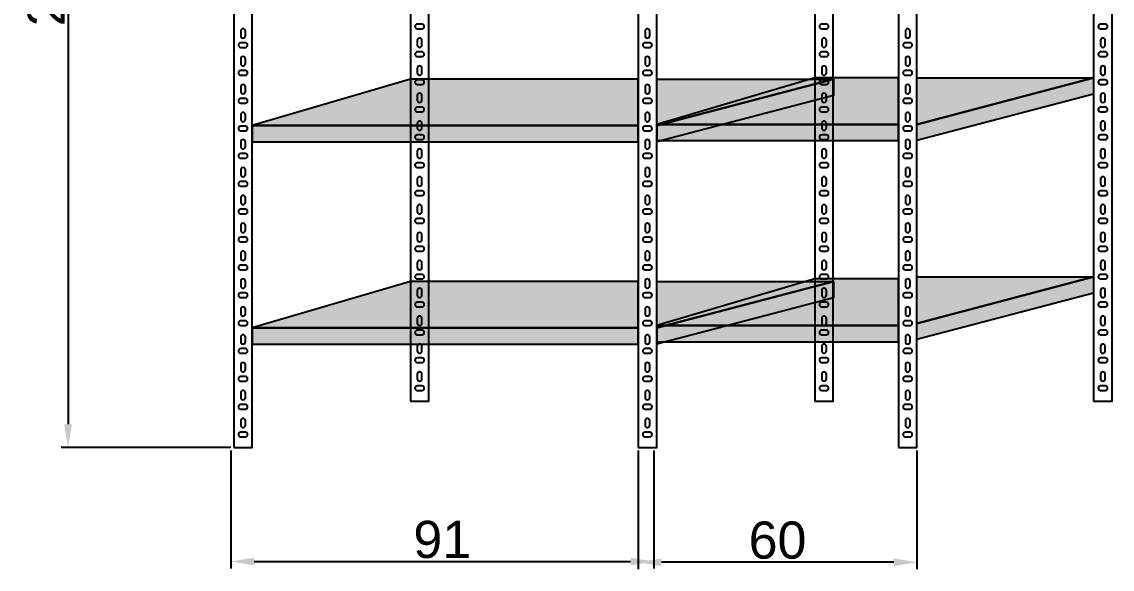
# Model space of a CAD drawing. Header units: millimetres. Extents: x 6614975 to 6624097, y 8742145 to 8746891.
# Drawn here: x 6615867.6 to 6616102.2, y 8745900.6 to 8746018.4 of the extents above; entities that cross this region are included whole.
import ezdxf

# ---------------------------------------------------------------- set-up
doc = ezdxf.new("R2010")
doc.units = ezdxf.units.MM
doc.styles.get("Standard").update_dxf_attribs({"font": 'arial.ttf'})
doc.dimstyles.new('ISO-25', dxfattribs={"dimtxt": 8, "dimasz": 5, "dimexe": 1.5, "dimexo": 0.625, "dimtad": 1, "dimtxsty": 'Standard', "dimcen": 2.5, "dimclrd": 1, "dimclre": 1, "dimclrt": 143, "dimadec": 0, "dimazin": 0, "dimtfac": 1, "dimtmove": 0, "dimatfit": 3, "dimfxl": 1, "dimarcsym": 0})

# ---------------------------------------------------------------- blocks, each defined once
blk = doc.blocks.new('*D11')
at = {"color": 1, "lineweight": -2, "transparency": 16777216}
for p, q in [((6615912.53, 8746126.8), (6615876.03, 8746126.8)), ((6615912.53, 8745926.8), (6615876.03, 8745926.8))]:
    blk.add_line(p, q, dxfattribs=at)
at = {"color": 1, "linetype": 'Continuous', "lineweight": -2, "transparency": 16777216}
blk.add_line((6615877.53, 8746121.8), (6615877.53, 8745931.8), dxfattribs=at)
at = {"color": 1, "transparency": 16777216}
for points in [[(6615876.69, 8746121.8), (6615878.36, 8746121.8), (6615877.53, 8746126.8)], [(6615876.69, 8745931.8), (6615878.36, 8745931.8), (6615877.53, 8745926.8)]]:
    blk.add_solid(points, dxfattribs=at)
at = {"layer": 'Defpoints', "color": 0, "transparency": 16777216}
for p in [(6615913.16, 8746126.8), (6615877.53, 8745926.8), (6615913.16, 8745926.8)]:
    blk.add_point(p, dxfattribs=at)
at = {"color": 143, "transparency": 16777216, "insert": (6615872.82, 8746026.8), "char_height": 8, "attachment_point": 5, "rotation": 90}
blk.add_mtext('200', dxfattribs=at)
blk = doc.blocks.new('*D12')
at = {"color": 1, "lineweight": -2, "transparency": 16777216}
for p, q in [((6615912.53, 8745926.18), (6615912.53, 8745900.75)), ((6616003.53, 8745926.18), (6616003.53, 8745900.75))]:
    blk.add_line(p, q, dxfattribs=at)
at = {"color": 1, "linetype": 'Continuous', "lineweight": -2, "transparency": 16777216}
blk.add_line((6615917.53, 8745902.25), (6615998.53, 8745902.25), dxfattribs=at)
at = {"color": 1, "transparency": 16777216}
for points in [[(6615917.53, 8745903.08), (6615917.53, 8745901.42), (6615912.53, 8745902.25)], [(6615998.53, 8745903.08), (6615998.53, 8745901.42), (6616003.53, 8745902.25)]]:
    blk.add_solid(points, dxfattribs=at)
at = {"layer": 'Defpoints', "color": 0, "transparency": 16777216}
for p in [(6615912.53, 8745926.8), (6616003.53, 8745926.8), (6616003.53, 8745902.25)]:
    blk.add_point(p, dxfattribs=at)
at = {"color": 143, "transparency": 16777216, "insert": (6615958.03, 8745906.96), "char_height": 8, "attachment_point": 5}
blk.add_mtext('91', dxfattribs=at)
blk = doc.blocks.new('*D13')
at = {"color": 1, "lineweight": -2, "transparency": 16777216}
for p, q in [((6616000.16, 8745926.18), (6616000.16, 8745900.6)), ((6616060.16, 8745926.18), (6616060.16, 8745900.6))]:
    blk.add_line(p, q, dxfattribs=at)
at = {"color": 1, "linetype": 'Continuous', "lineweight": -2, "transparency": 16777216}
blk.add_line((6616055.16, 8745902.1), (6616005.16, 8745902.1), dxfattribs=at)
at = {"color": 1, "transparency": 16777216}
for points in [[(6616005.16, 8745902.93), (6616005.16, 8745901.26), (6616000.16, 8745902.1)], [(6616055.16, 8745902.93), (6616055.16, 8745901.26), (6616060.16, 8745902.1)]]:
    blk.add_solid(points, dxfattribs=at)
at = {"layer": 'Defpoints', "color": 0, "transparency": 16777216}
for p in [(6616000.16, 8745926.8), (6616060.16, 8745926.8), (6616000.16, 8745902.1)]:
    blk.add_point(p, dxfattribs=at)
at = {"color": 143, "transparency": 16777216, "insert": (6616030.16, 8745906.81), "char_height": 8, "attachment_point": 5}
blk.add_mtext('60', dxfattribs=at)

msp = doc.modelspace()

# ---------------------------------------------------------------- hatches: boundary and pattern name
h = msp.add_hatch(color=8)
h.dxf.hatch_style = 1
h.paths.add_polyline_path([(6616056.159, 8746006.35), (6616038.159, 8746006.35), (6616004.159, 8745996.35), (6616056.159, 8745996.35)])
h = msp.add_hatch(color=8)
h.dxf.hatch_style = 1
h.paths.add_polyline_path([(6616098.159, 8746002.85), (6616098.159, 8746006.35), (6616060.159, 8745996.35), (6616060.159, 8745992.85)])
h = msp.add_hatch(color=8)
h.dxf.hatch_style = 1
h.paths.add_polyline_path([(6616098.159, 8746006.35), (6616060.159, 8746006.35), (6616060.159, 8745996.35)])
h = msp.add_hatch(color=8)
h.dxf.hatch_style = 1
h.paths.add_polyline_path([(6615951.159, 8746006.107), (6615917.159, 8745996.107), (6616000.159, 8745996.107), (6616000.159, 8746006.107)])
h = msp.add_hatch(color=8)
h.dxf.hatch_style = 1
h.paths.add_polyline_path([(6616042.211, 8746002.607), (6616042.211, 8746006.107), (6616004.159, 8745996.107), (6616004.159, 8745992.607)])
h = msp.add_hatch(color=8)
h.dxf.hatch_style = 1
h.paths.add_polyline_path([(6616042.211, 8746006.107), (6616004.159, 8746006.107), (6616004.159, 8745996.107)])
h = msp.add_hatch(color=8)
h.dxf.hatch_style = 1
h.paths.add_polyline_path([(6616000.159, 8745992.607), (6616000.159, 8745996.107), (6615917.159, 8745996.107), (6615917.159, 8745992.607)])
h = msp.add_hatch(color=8)
h.dxf.hatch_style = 1
h.paths.add_polyline_path([(6616004.159, 8745996.35), (6616004.159, 8745992.85), (6616056.159, 8745992.85), (6616056.159, 8745996.35)])
h = msp.add_hatch(color=8)
h.dxf.hatch_style = 1
h.paths.add_polyline_path([(6615951.159, 8745962.545), (6615917.159, 8745952.545), (6616000.159, 8745952.545), (6616000.159, 8745962.545)])
h = msp.add_hatch(color=8)
h.dxf.hatch_style = 1
h.paths.add_polyline_path([(6616056.159, 8745963.074), (6616038.159, 8745963.074), (6616004.159, 8745953.074), (6616056.159, 8745953.074)])
h = msp.add_hatch(color=8)
h.dxf.hatch_style = 1
h.paths.add_polyline_path([(6616042.211, 8745959.045), (6616042.211, 8745962.545), (6616004.159, 8745952.545), (6616004.159, 8745949.045)])
h = msp.add_hatch(color=8)
h.dxf.hatch_style = 1
h.paths.add_polyline_path([(6616042.211, 8745962.545), (6616004.159, 8745962.545), (6616004.159, 8745952.545)])
h = msp.add_hatch(color=8)
h.dxf.hatch_style = 1
h.paths.add_polyline_path([(6616098.159, 8745960.015), (6616098.159, 8745963.515), (6616060.159, 8745953.515), (6616060.159, 8745950.015)])
h = msp.add_hatch(color=8)
h.dxf.hatch_style = 1
h.paths.add_polyline_path([(6616098.159, 8745963.515), (6616060.159, 8745963.515), (6616060.159, 8745953.515)])
h = msp.add_hatch(color=8)
h.dxf.hatch_style = 1
h.paths.add_polyline_path([(6616000.159, 8745949.045), (6616000.159, 8745952.545), (6615917.159, 8745952.545), (6615917.159, 8745949.045)])
h = msp.add_hatch(color=8)
h.dxf.hatch_style = 1
h.paths.add_polyline_path([(6616004.159, 8745953.074), (6616004.159, 8745949.574), (6616056.159, 8745949.574), (6616056.159, 8745953.074)])

# ---------------------------------------------------------------- linework, layer by layer
for p, q in [((6616060.159, 8745996.35), (6616060.159, 8746006.35)), ((6616060.159, 8746006.35), (6616098.159, 8746006.35)), ((6616098.159, 8746006.35), (6616060.159, 8745996.35)), ((6616060.159, 8745953.515), (6616060.159, 8745963.515)), ((6616060.159, 8745963.515), (6616098.159, 8745963.515)), ((6616098.159, 8745963.515), (6616060.159, 8745953.515))]:
    msp.add_line(p, q)
for points in [[(6615951.159, 8745936.805), (6615955.159, 8745936.805), (6615955.159, 8746136.805), (6615951.159, 8746136.805)], [(6616038.159, 8745936.805), (6616042.159, 8745936.805), (6616042.159, 8746136.805), (6616038.159, 8746136.805)], [(6616098.159, 8745936.805), (6616102.159, 8745936.805), (6616102.159, 8746136.805), (6616098.159, 8746136.805)], [(6615913.159, 8745926.805), (6615917.159, 8745926.805), (6615917.159, 8746126.805), (6615913.159, 8746126.805)], [(6616000.159, 8745926.805), (6616004.159, 8745926.805), (6616004.159, 8746126.805), (6616000.159, 8746126.805)], [(6616000.159, 8745926.805), (6616004.159, 8745926.805), (6616004.159, 8746126.805), (6616000.159, 8746126.805)], [(6616056.159, 8745926.805), (6616060.159, 8745926.805), (6616060.159, 8746126.805), (6616056.159, 8746126.805)], [(6616056.159, 8745996.35), (6616056.159, 8746006.35), (6616038.159, 8746006.35), (6616004.159, 8745996.35)], [(6616060.159, 8745996.35), (6616098.159, 8746006.35), (6616098.159, 8746002.85), (6616060.159, 8745992.85)], [(6616004.159, 8745996.107), (6616042.211, 8746006.107), (6616042.211, 8746002.607), (6616004.159, 8745992.607)], [(6616004.159, 8746006.107), (6616042.211, 8746006.107), (6616004.159, 8745996.107)], [(6615917.159, 8745992.607), (6616000.159, 8745992.607), (6616000.159, 8745996.107), (6615917.159, 8745996.107)], [(6616004.159, 8745992.85), (6616056.159, 8745992.85), (6616056.159, 8745996.35), (6616004.159, 8745996.35)], [(6616056.159, 8745953.074), (6616056.159, 8745963.074), (6616038.159, 8745963.074), (6616004.159, 8745953.074)], [(6616004.159, 8745952.545), (6616042.211, 8745962.545), (6616042.211, 8745959.045), (6616004.159, 8745949.045)], [(6616004.159, 8745962.545), (6616042.211, 8745962.545), (6616004.159, 8745952.545)], [(6616060.159, 8745953.515), (6616098.159, 8745963.515), (6616098.159, 8745960.015), (6616060.159, 8745950.015)], [(6615917.159, 8745949.045), (6616000.159, 8745949.045), (6616000.159, 8745952.545), (6615917.159, 8745952.545)], [(6616004.159, 8745949.574), (6616056.159, 8745949.574), (6616056.159, 8745953.074), (6616004.159, 8745953.074)]]:
    msp.add_lwpolyline(points, close=True)
for points in [[(6615914.659, 8746015.439, 1), (6615915.659, 8746015.439), (6615915.659, 8746016.439, 1), (6615914.659, 8746016.439)], [(6615952.659, 8746017.939, 1), (6615952.659, 8746016.939), (6615953.659, 8746016.939, 1), (6615953.659, 8746017.939)], [(6616001.659, 8746015.439, 1), (6616002.659, 8746015.439), (6616002.659, 8746016.439, 1), (6616001.659, 8746016.439)], [(6616001.659, 8746015.439, 1), (6616002.659, 8746015.439), (6616002.659, 8746016.439, 1), (6616001.659, 8746016.439)], [(6616039.659, 8746017.939, 1), (6616039.659, 8746016.939), (6616040.659, 8746016.939, 1), (6616040.659, 8746017.939)], [(6616057.659, 8746015.439, 1), (6616058.659, 8746015.439), (6616058.659, 8746016.439, 1), (6616057.659, 8746016.439)], [(6616099.659, 8746017.939, 1), (6616099.659, 8746016.939), (6616100.659, 8746016.939, 1), (6616100.659, 8746017.939)], [(6615914.659, 8746013.939, 1), (6615914.659, 8746012.939), (6615915.659, 8746012.939, 1), (6615915.659, 8746013.939)], [(6615952.659, 8746013.439, 1), (6615953.659, 8746013.439), (6615953.659, 8746014.439, 1), (6615952.659, 8746014.439)], [(6616001.659, 8746013.939, 1), (6616001.659, 8746012.939), (6616002.659, 8746012.939, 1), (6616002.659, 8746013.939)], [(6616001.659, 8746013.939, 1), (6616001.659, 8746012.939), (6616002.659, 8746012.939, 1), (6616002.659, 8746013.939)], [(6616039.659, 8746013.439, 1), (6616040.659, 8746013.439), (6616040.659, 8746014.439, 1), (6616039.659, 8746014.439)], [(6616057.659, 8746013.939, 1), (6616057.659, 8746012.939), (6616058.659, 8746012.939, 1), (6616058.659, 8746013.939)], [(6616099.659, 8746013.439, 1), (6616100.659, 8746013.439), (6616100.659, 8746014.439, 1), (6616099.659, 8746014.439)], [(6615914.659, 8746009.439, 1), (6615915.659, 8746009.439), (6615915.659, 8746010.439, 1), (6615914.659, 8746010.439)], [(6615952.659, 8746011.939, 1), (6615952.659, 8746010.939), (6615953.659, 8746010.939, 1), (6615953.659, 8746011.939)], [(6616001.659, 8746009.439, 1), (6616002.659, 8746009.439), (6616002.659, 8746010.439, 1), (6616001.659, 8746010.439)], [(6616001.659, 8746009.439, 1), (6616002.659, 8746009.439), (6616002.659, 8746010.439, 1), (6616001.659, 8746010.439)], [(6616039.659, 8746011.939, 1), (6616039.659, 8746010.939), (6616040.659, 8746010.939, 1), (6616040.659, 8746011.939)], [(6616057.659, 8746009.439, 1), (6616058.659, 8746009.439), (6616058.659, 8746010.439, 1), (6616057.659, 8746010.439)], [(6616099.659, 8746011.939, 1), (6616099.659, 8746010.939), (6616100.659, 8746010.939, 1), (6616100.659, 8746011.939)], [(6615952.659, 8746007.439, 1), (6615953.659, 8746007.439), (6615953.659, 8746008.439, 1), (6615952.659, 8746008.439)], [(6616039.659, 8746007.439, 1), (6616040.659, 8746007.439), (6616040.659, 8746008.439, 1), (6616039.659, 8746008.439)], [(6616099.659, 8746007.439, 1), (6616100.659, 8746007.439), (6616100.659, 8746008.439, 1), (6616099.659, 8746008.439)], [(6615914.659, 8746007.939, 1), (6615914.659, 8746006.939), (6615915.659, 8746006.939, 1), (6615915.659, 8746007.939)], [(6616001.659, 8746007.939, 1), (6616001.659, 8746006.939), (6616002.659, 8746006.939, 1), (6616002.659, 8746007.939)], [(6616001.659, 8746007.939, 1), (6616001.659, 8746006.939), (6616002.659, 8746006.939, 1), (6616002.659, 8746007.939)], [(6616057.659, 8746007.939, 1), (6616057.659, 8746006.939), (6616058.659, 8746006.939, 1), (6616058.659, 8746007.939)], [(6615914.659, 8746003.439, 1), (6615915.659, 8746003.439), (6615915.659, 8746004.439, 1), (6615914.659, 8746004.439)], [(6615952.659, 8746005.939, 1), (6615952.659, 8746004.939), (6615953.659, 8746004.939, 1), (6615953.659, 8746005.939)], [(6616001.659, 8746003.439, 1), (6616002.659, 8746003.439), (6616002.659, 8746004.439, 1), (6616001.659, 8746004.439)], [(6616001.659, 8746003.439, 1), (6616002.659, 8746003.439), (6616002.659, 8746004.439, 1), (6616001.659, 8746004.439)], [(6616039.659, 8746005.939, 1), (6616039.659, 8746004.939), (6616040.659, 8746004.939, 1), (6616040.659, 8746005.939)], [(6616057.659, 8746003.439, 1), (6616058.659, 8746003.439), (6616058.659, 8746004.439, 1), (6616057.659, 8746004.439)], [(6616099.659, 8746005.939, 1), (6616099.659, 8746004.939), (6616100.659, 8746004.939, 1), (6616100.659, 8746005.939)], [(6615914.659, 8746001.939, 1), (6615914.659, 8746000.939), (6615915.659, 8746000.939, 1), (6615915.659, 8746001.939)], [(6615952.659, 8746001.574, 1), (6615953.659, 8746001.574), (6615953.659, 8746002.574, 1), (6615952.659, 8746002.574)], [(6616001.659, 8746001.939, 1), (6616001.659, 8746000.939), (6616002.659, 8746000.939, 1), (6616002.659, 8746001.939)], [(6616001.659, 8746001.939, 1), (6616001.659, 8746000.939), (6616002.659, 8746000.939, 1), (6616002.659, 8746001.939)], [(6616039.659, 8746001.574, 1), (6616040.659, 8746001.574), (6616040.659, 8746002.574, 1), (6616039.659, 8746002.574)], [(6616057.659, 8746001.939, 1), (6616057.659, 8746000.939), (6616058.659, 8746000.939, 1), (6616058.659, 8746001.939)], [(6616099.659, 8746001.574, 1), (6616100.659, 8746001.574), (6616100.659, 8746002.574, 1), (6616099.659, 8746002.574)], [(6615952.659, 8746000.074, 1), (6615952.659, 8745999.074), (6615953.659, 8745999.074, 1), (6615953.659, 8746000.074)], [(6616039.659, 8746000.074, 1), (6616039.659, 8745999.074), (6616040.659, 8745999.074, 1), (6616040.659, 8746000.074)], [(6616099.659, 8746000.074, 1), (6616099.659, 8745999.074), (6616100.659, 8745999.074, 1), (6616100.659, 8746000.074)], [(6615914.659, 8745997.439, 1), (6615915.659, 8745997.439), (6615915.659, 8745998.439, 1), (6615914.659, 8745998.439)], [(6615952.659, 8745995.574, 1), (6615953.659, 8745995.574), (6615953.659, 8745996.574, 1), (6615952.659, 8745996.574)], [(6616001.659, 8745997.439, 1), (6616002.659, 8745997.439), (6616002.659, 8745998.439, 1), (6616001.659, 8745998.439)], [(6616001.659, 8745997.439, 1), (6616002.659, 8745997.439), (6616002.659, 8745998.439, 1), (6616001.659, 8745998.439)], [(6616039.659, 8745995.574, 1), (6616040.659, 8745995.574), (6616040.659, 8745996.574, 1), (6616039.659, 8745996.574)], [(6616057.659, 8745997.439, 1), (6616058.659, 8745997.439), (6616058.659, 8745998.439, 1), (6616057.659, 8745998.439)], [(6616099.659, 8745995.574, 1), (6616100.659, 8745995.574), (6616100.659, 8745996.574, 1), (6616099.659, 8745996.574)], [(6615914.659, 8745995.939, 1), (6615914.659, 8745994.939), (6615915.659, 8745994.939, 1), (6615915.659, 8745995.939)], [(6616001.659, 8745995.939, 1), (6616001.659, 8745994.939), (6616002.659, 8745994.939, 1), (6616002.659, 8745995.939)], [(6616001.659, 8745995.939, 1), (6616001.659, 8745994.939), (6616002.659, 8745994.939, 1), (6616002.659, 8745995.939)], [(6616057.659, 8745995.939, 1), (6616057.659, 8745994.939), (6616058.659, 8745994.939, 1), (6616058.659, 8745995.939)], [(6615914.659, 8745991.574, 1), (6615915.659, 8745991.574), (6615915.659, 8745992.574, 1), (6615914.659, 8745992.574)], [(6615952.659, 8745994.074, 1), (6615952.659, 8745993.074), (6615953.659, 8745993.074, 1), (6615953.659, 8745994.074)], [(6616001.659, 8745991.574, 1), (6616002.659, 8745991.574), (6616002.659, 8745992.574, 1), (6616001.659, 8745992.574)], [(6616001.659, 8745991.574, 1), (6616002.659, 8745991.574), (6616002.659, 8745992.574, 1), (6616001.659, 8745992.574)], [(6616039.659, 8745994.074, 1), (6616039.659, 8745993.074), (6616040.659, 8745993.074, 1), (6616040.659, 8745994.074)], [(6616057.659, 8745991.574, 1), (6616058.659, 8745991.574), (6616058.659, 8745992.574, 1), (6616057.659, 8745992.574)], [(6616099.659, 8745994.074, 1), (6616099.659, 8745993.074), (6616100.659, 8745993.074, 1), (6616100.659, 8745994.074)], [(6615914.659, 8745990.074, 1), (6615914.659, 8745989.074), (6615915.659, 8745989.074, 1), (6615915.659, 8745990.074)], [(6615952.659, 8745989.574, 1), (6615953.659, 8745989.574), (6615953.659, 8745990.574, 1), (6615952.659, 8745990.574)], [(6616001.659, 8745990.074, 1), (6616001.659, 8745989.074), (6616002.659, 8745989.074, 1), (6616002.659, 8745990.074)], [(6616001.659, 8745990.074, 1), (6616001.659, 8745989.074), (6616002.659, 8745989.074, 1), (6616002.659, 8745990.074)], [(6616039.659, 8745989.574, 1), (6616040.659, 8745989.574), (6616040.659, 8745990.574, 1), (6616039.659, 8745990.574)], [(6616057.659, 8745990.074, 1), (6616057.659, 8745989.074), (6616058.659, 8745989.074, 1), (6616058.659, 8745990.074)], [(6616099.659, 8745989.574, 1), (6616100.659, 8745989.574), (6616100.659, 8745990.574, 1), (6616099.659, 8745990.574)], [(6615952.659, 8745988.074, 1), (6615952.659, 8745987.074), (6615953.659, 8745987.074, 1), (6615953.659, 8745988.074)], [(6616039.659, 8745988.074, 1), (6616039.659, 8745987.074), (6616040.659, 8745987.074, 1), (6616040.659, 8745988.074)], [(6616099.659, 8745988.074, 1), (6616099.659, 8745987.074), (6616100.659, 8745987.074, 1), (6616100.659, 8745988.074)], [(6615914.659, 8745985.574, 1), (6615915.659, 8745985.574), (6615915.659, 8745986.574, 1), (6615914.659, 8745986.574)], [(6616001.659, 8745985.574, 1), (6616002.659, 8745985.574), (6616002.659, 8745986.574, 1), (6616001.659, 8745986.574)], [(6616001.659, 8745985.574, 1), (6616002.659, 8745985.574), (6616002.659, 8745986.574, 1), (6616001.659, 8745986.574)], [(6616057.659, 8745985.574, 1), (6616058.659, 8745985.574), (6616058.659, 8745986.574, 1), (6616057.659, 8745986.574)], [(6615914.659, 8745984.074, 1), (6615914.659, 8745983.074), (6615915.659, 8745983.074, 1), (6615915.659, 8745984.074)], [(6615952.659, 8745983.574, 1), (6615953.659, 8745983.574), (6615953.659, 8745984.574, 1), (6615952.659, 8745984.574)], [(6616001.659, 8745984.074, 1), (6616001.659, 8745983.074), (6616002.659, 8745983.074, 1), (6616002.659, 8745984.074)], [(6616001.659, 8745984.074, 1), (6616001.659, 8745983.074), (6616002.659, 8745983.074, 1), (6616002.659, 8745984.074)], [(6616039.659, 8745983.574, 1), (6616040.659, 8745983.574), (6616040.659, 8745984.574, 1), (6616039.659, 8745984.574)], [(6616057.659, 8745984.074, 1), (6616057.659, 8745983.074), (6616058.659, 8745983.074, 1), (6616058.659, 8745984.074)], [(6616099.659, 8745983.574, 1), (6616100.659, 8745983.574), (6616100.659, 8745984.574, 1), (6616099.659, 8745984.574)], [(6615914.659, 8745979.574, 1), (6615915.659, 8745979.574), (6615915.659, 8745980.574, 1), (6615914.659, 8745980.574)], [(6615952.659, 8745982.074, 1), (6615952.659, 8745981.074), (6615953.659, 8745981.074, 1), (6615953.659, 8745982.074)], [(6616001.659, 8745979.574, 1), (6616002.659, 8745979.574), (6616002.659, 8745980.574, 1), (6616001.659, 8745980.574)], [(6616001.659, 8745979.574, 1), (6616002.659, 8745979.574), (6616002.659, 8745980.574, 1), (6616001.659, 8745980.574)], [(6616039.659, 8745982.074, 1), (6616039.659, 8745981.074), (6616040.659, 8745981.074, 1), (6616040.659, 8745982.074)], [(6616057.659, 8745979.574, 1), (6616058.659, 8745979.574), (6616058.659, 8745980.574, 1), (6616057.659, 8745980.574)], [(6616099.659, 8745982.074, 1), (6616099.659, 8745981.074), (6616100.659, 8745981.074, 1), (6616100.659, 8745982.074)], [(6615914.659, 8745978.074, 1), (6615914.659, 8745977.074), (6615915.659, 8745977.074, 1), (6615915.659, 8745978.074)], [(6615952.659, 8745977.574, 1), (6615953.659, 8745977.574), (6615953.659, 8745978.574, 1), (6615952.659, 8745978.574)], [(6616001.659, 8745978.074, 1), (6616001.659, 8745977.074), (6616002.659, 8745977.074, 1), (6616002.659, 8745978.074)], [(6616001.659, 8745978.074, 1), (6616001.659, 8745977.074), (6616002.659, 8745977.074, 1), (6616002.659, 8745978.074)], [(6616039.659, 8745977.574, 1), (6616040.659, 8745977.574), (6616040.659, 8745978.574, 1), (6616039.659, 8745978.574)], [(6616057.659, 8745978.074, 1), (6616057.659, 8745977.074), (6616058.659, 8745977.074, 1), (6616058.659, 8745978.074)], [(6616099.659, 8745977.574, 1), (6616100.659, 8745977.574), (6616100.659, 8745978.574, 1), (6616099.659, 8745978.574)], [(6615952.659, 8745976.074, 1), (6615952.659, 8745975.074), (6615953.659, 8745975.074, 1), (6615953.659, 8745976.074)], [(6616039.659, 8745976.074, 1), (6616039.659, 8745975.074), (6616040.659, 8745975.074, 1), (6616040.659, 8745976.074)], [(6616099.659, 8745976.074, 1), (6616099.659, 8745975.074), (6616100.659, 8745975.074, 1), (6616100.659, 8745976.074)], [(6615914.659, 8745973.574, 1), (6615915.659, 8745973.574), (6615915.659, 8745974.574, 1), (6615914.659, 8745974.574)], [(6616001.659, 8745973.574, 1), (6616002.659, 8745973.574), (6616002.659, 8745974.574, 1), (6616001.659, 8745974.574)], [(6616001.659, 8745973.574, 1), (6616002.659, 8745973.574), (6616002.659, 8745974.574, 1), (6616001.659, 8745974.574)], [(6616057.659, 8745973.574, 1), (6616058.659, 8745973.574), (6616058.659, 8745974.574, 1), (6616057.659, 8745974.574)], [(6615914.659, 8745972.074, 1), (6615914.659, 8745971.074), (6615915.659, 8745971.074, 1), (6615915.659, 8745972.074)], [(6615952.659, 8745971.574, 1), (6615953.659, 8745971.574), (6615953.659, 8745972.574, 1), (6615952.659, 8745972.574)], [(6616001.659, 8745972.074, 1), (6616001.659, 8745971.074), (6616002.659, 8745971.074, 1), (6616002.659, 8745972.074)], [(6616001.659, 8745972.074, 1), (6616001.659, 8745971.074), (6616002.659, 8745971.074, 1), (6616002.659, 8745972.074)], [(6616039.659, 8745971.574, 1), (6616040.659, 8745971.574), (6616040.659, 8745972.574, 1), (6616039.659, 8745972.574)], [(6616057.659, 8745972.074, 1), (6616057.659, 8745971.074), (6616058.659, 8745971.074, 1), (6616058.659, 8745972.074)], [(6616099.659, 8745971.574, 1), (6616100.659, 8745971.574), (6616100.659, 8745972.574, 1), (6616099.659, 8745972.574)], [(6615914.659, 8745967.574, 1), (6615915.659, 8745967.574), (6615915.659, 8745968.574, 1), (6615914.659, 8745968.574)], [(6615952.659, 8745970.074, 1), (6615952.659, 8745969.074), (6615953.659, 8745969.074, 1), (6615953.659, 8745970.074)], [(6616001.659, 8745967.574, 1), (6616002.659, 8745967.574), (6616002.659, 8745968.574, 1), (6616001.659, 8745968.574)], [(6616001.659, 8745967.574, 1), (6616002.659, 8745967.574), (6616002.659, 8745968.574, 1), (6616001.659, 8745968.574)], [(6616039.659, 8745970.074, 1), (6616039.659, 8745969.074), (6616040.659, 8745969.074, 1), (6616040.659, 8745970.074)], [(6616057.659, 8745967.574, 1), (6616058.659, 8745967.574), (6616058.659, 8745968.574, 1), (6616057.659, 8745968.574)], [(6616099.659, 8745970.074, 1), (6616099.659, 8745969.074), (6616100.659, 8745969.074, 1), (6616100.659, 8745970.074)], [(6615952.659, 8745965.574, 1), (6615953.659, 8745965.574), (6615953.659, 8745966.574, 1), (6615952.659, 8745966.574)], [(6616039.659, 8745965.574, 1), (6616040.659, 8745965.574), (6616040.659, 8745966.574, 1), (6616039.659, 8745966.574)], [(6616099.659, 8745965.574, 1), (6616100.659, 8745965.574), (6616100.659, 8745966.574, 1), (6616099.659, 8745966.574)], [(6615914.659, 8745966.074, 1), (6615914.659, 8745965.074), (6615915.659, 8745965.074, 1), (6615915.659, 8745966.074)], [(6615952.659, 8745964.074, 1), (6615952.659, 8745963.074), (6615953.659, 8745963.074, 1), (6615953.659, 8745964.074)], [(6616001.659, 8745966.074, 1), (6616001.659, 8745965.074), (6616002.659, 8745965.074, 1), (6616002.659, 8745966.074)], [(6616001.659, 8745966.074, 1), (6616001.659, 8745965.074), (6616002.659, 8745965.074, 1), (6616002.659, 8745966.074)], [(6616039.659, 8745964.074, 1), (6616039.659, 8745963.074), (6616040.659, 8745963.074, 1), (6616040.659, 8745964.074)], [(6616057.659, 8745966.074, 1), (6616057.659, 8745965.074), (6616058.659, 8745965.074, 1), (6616058.659, 8745966.074)], [(6616099.659, 8745964.074, 1), (6616099.659, 8745963.074), (6616100.659, 8745963.074, 1), (6616100.659, 8745964.074)], [(6615914.659, 8745961.574, 1), (6615915.659, 8745961.574), (6615915.659, 8745962.574, 1), (6615914.659, 8745962.574)], [(6616001.659, 8745961.574, 1), (6616002.659, 8745961.574), (6616002.659, 8745962.574, 1), (6616001.659, 8745962.574)], [(6616001.659, 8745961.574, 1), (6616002.659, 8745961.574), (6616002.659, 8745962.574, 1), (6616001.659, 8745962.574)], [(6616057.659, 8745961.574, 1), (6616058.659, 8745961.574), (6616058.659, 8745962.574, 1), (6616057.659, 8745962.574)], [(6615914.659, 8745960.074, 1), (6615914.659, 8745959.074), (6615915.659, 8745959.074, 1), (6615915.659, 8745960.074)], [(6615952.659, 8745959.574, 1), (6615953.659, 8745959.574), (6615953.659, 8745960.574, 1), (6615952.659, 8745960.574)], [(6616001.659, 8745960.074, 1), (6616001.659, 8745959.074), (6616002.659, 8745959.074, 1), (6616002.659, 8745960.074)], [(6616001.659, 8745960.074, 1), (6616001.659, 8745959.074), (6616002.659, 8745959.074, 1), (6616002.659, 8745960.074)], [(6616039.659, 8745959.574, 1), (6616040.659, 8745959.574), (6616040.659, 8745960.574, 1), (6616039.659, 8745960.574)], [(6616057.659, 8745960.074, 1), (6616057.659, 8745959.074), (6616058.659, 8745959.074, 1), (6616058.659, 8745960.074)], [(6616099.659, 8745959.574, 1), (6616100.659, 8745959.574), (6616100.659, 8745960.574, 1), (6616099.659, 8745960.574)], [(6615914.659, 8745955.574, 1), (6615915.659, 8745955.574), (6615915.659, 8745956.574, 1), (6615914.659, 8745956.574)], [(6615952.659, 8745958.074, 1), (6615952.659, 8745957.074), (6615953.659, 8745957.074, 1), (6615953.659, 8745958.074)], [(6616001.659, 8745955.574, 1), (6616002.659, 8745955.574), (6616002.659, 8745956.574, 1), (6616001.659, 8745956.574)], [(6616001.659, 8745955.574, 1), (6616002.659, 8745955.574), (6616002.659, 8745956.574, 1), (6616001.659, 8745956.574)], [(6616039.659, 8745958.074, 1), (6616039.659, 8745957.074), (6616040.659, 8745957.074, 1), (6616040.659, 8745958.074)], [(6616057.659, 8745955.574, 1), (6616058.659, 8745955.574), (6616058.659, 8745956.574, 1), (6616057.659, 8745956.574)], [(6616099.659, 8745958.074, 1), (6616099.659, 8745957.074), (6616100.659, 8745957.074, 1), (6616100.659, 8745958.074)], [(6615952.659, 8745953.574, 1), (6615953.659, 8745953.574), (6615953.659, 8745954.574, 1), (6615952.659, 8745954.574)], [(6616039.659, 8745953.574, 1), (6616040.659, 8745953.574), (6616040.659, 8745954.574, 1), (6616039.659, 8745954.574)], [(6616099.659, 8745953.574, 1), (6616100.659, 8745953.574), (6616100.659, 8745954.574, 1), (6616099.659, 8745954.574)], [(6615914.659, 8745954.074, 1), (6615914.659, 8745953.074), (6615915.659, 8745953.074, 1), (6615915.659, 8745954.074)], [(6616001.659, 8745954.074, 1), (6616001.659, 8745953.074), (6616002.659, 8745953.074, 1), (6616002.659, 8745954.074)], [(6616001.659, 8745954.074, 1), (6616001.659, 8745953.074), (6616002.659, 8745953.074, 1), (6616002.659, 8745954.074)], [(6616057.659, 8745954.074, 1), (6616057.659, 8745953.074), (6616058.659, 8745953.074, 1), (6616058.659, 8745954.074)], [(6615914.659, 8745949.574, 1), (6615915.659, 8745949.574), (6615915.659, 8745950.574, 1), (6615914.659, 8745950.574)], [(6615952.659, 8745952.074, 1), (6615952.659, 8745951.074), (6615953.659, 8745951.074, 1), (6615953.659, 8745952.074)], [(6616001.659, 8745949.574, 1), (6616002.659, 8745949.574), (6616002.659, 8745950.574, 1), (6616001.659, 8745950.574)], [(6616001.659, 8745949.574, 1), (6616002.659, 8745949.574), (6616002.659, 8745950.574, 1), (6616001.659, 8745950.574)], [(6616039.659, 8745952.074, 1), (6616039.659, 8745951.074), (6616040.659, 8745951.074, 1), (6616040.659, 8745952.074)], [(6616057.659, 8745949.574, 1), (6616058.659, 8745949.574), (6616058.659, 8745950.574, 1), (6616057.659, 8745950.574)], [(6616099.659, 8745952.074, 1), (6616099.659, 8745951.074), (6616100.659, 8745951.074, 1), (6616100.659, 8745952.074)], [(6615914.659, 8745948.074, 1), (6615914.659, 8745947.074), (6615915.659, 8745947.074, 1), (6615915.659, 8745948.074)], [(6615952.659, 8745947.574, 1), (6615953.659, 8745947.574), (6615953.659, 8745948.574, 1), (6615952.659, 8745948.574)], [(6616001.659, 8745948.074, 1), (6616001.659, 8745947.074), (6616002.659, 8745947.074, 1), (6616002.659, 8745948.074)], [(6616001.659, 8745948.074, 1), (6616001.659, 8745947.074), (6616002.659, 8745947.074, 1), (6616002.659, 8745948.074)], [(6616039.659, 8745947.574, 1), (6616040.659, 8745947.574), (6616040.659, 8745948.574, 1), (6616039.659, 8745948.574)], [(6616057.659, 8745948.074, 1), (6616057.659, 8745947.074), (6616058.659, 8745947.074, 1), (6616058.659, 8745948.074)], [(6616099.659, 8745947.574, 1), (6616100.659, 8745947.574), (6616100.659, 8745948.574, 1), (6616099.659, 8745948.574)], [(6615952.659, 8745946.074, 1), (6615952.659, 8745945.074), (6615953.659, 8745945.074, 1), (6615953.659, 8745946.074)], [(6616039.659, 8745946.074, 1), (6616039.659, 8745945.074), (6616040.659, 8745945.074, 1), (6616040.659, 8745946.074)], [(6616099.659, 8745946.074, 1), (6616099.659, 8745945.074), (6616100.659, 8745945.074, 1), (6616100.659, 8745946.074)], [(6615914.659, 8745943.574, 1), (6615915.659, 8745943.574), (6615915.659, 8745944.574, 1), (6615914.659, 8745944.574)], [(6615952.659, 8745941.574, 1), (6615953.659, 8745941.574), (6615953.659, 8745942.574, 1), (6615952.659, 8745942.574)], [(6616001.659, 8745943.574, 1), (6616002.659, 8745943.574), (6616002.659, 8745944.574, 1), (6616001.659, 8745944.574)], [(6616001.659, 8745943.574, 1), (6616002.659, 8745943.574), (6616002.659, 8745944.574, 1), (6616001.659, 8745944.574)], [(6616039.659, 8745941.574, 1), (6616040.659, 8745941.574), (6616040.659, 8745942.574, 1), (6616039.659, 8745942.574)], [(6616057.659, 8745943.574, 1), (6616058.659, 8745943.574), (6616058.659, 8745944.574, 1), (6616057.659, 8745944.574)], [(6616099.659, 8745941.574, 1), (6616100.659, 8745941.574), (6616100.659, 8745942.574, 1), (6616099.659, 8745942.574)], [(6615914.659, 8745942.074, 1), (6615914.659, 8745941.074), (6615915.659, 8745941.074, 1), (6615915.659, 8745942.074)], [(6616001.659, 8745942.074, 1), (6616001.659, 8745941.074), (6616002.659, 8745941.074, 1), (6616002.659, 8745942.074)], [(6616001.659, 8745942.074, 1), (6616001.659, 8745941.074), (6616002.659, 8745941.074, 1), (6616002.659, 8745942.074)], [(6616057.659, 8745942.074, 1), (6616057.659, 8745941.074), (6616058.659, 8745941.074, 1), (6616058.659, 8745942.074)], [(6615914.659, 8745937.574, 1), (6615915.659, 8745937.574), (6615915.659, 8745938.574, 1), (6615914.659, 8745938.574)], [(6615952.659, 8745940.074, 1), (6615952.659, 8745939.074), (6615953.659, 8745939.074, 1), (6615953.659, 8745940.074)], [(6616001.659, 8745937.574, 1), (6616002.659, 8745937.574), (6616002.659, 8745938.574, 1), (6616001.659, 8745938.574)], [(6616001.659, 8745937.574, 1), (6616002.659, 8745937.574), (6616002.659, 8745938.574, 1), (6616001.659, 8745938.574)], [(6616039.659, 8745940.074, 1), (6616039.659, 8745939.074), (6616040.659, 8745939.074, 1), (6616040.659, 8745940.074)], [(6616057.659, 8745937.574, 1), (6616058.659, 8745937.574), (6616058.659, 8745938.574, 1), (6616057.659, 8745938.574)], [(6616099.659, 8745940.074, 1), (6616099.659, 8745939.074), (6616100.659, 8745939.074, 1), (6616100.659, 8745940.074)], [(6615914.659, 8745936.074, 1), (6615914.659, 8745935.074), (6615915.659, 8745935.074, 1), (6615915.659, 8745936.074)], [(6616001.659, 8745936.074, 1), (6616001.659, 8745935.074), (6616002.659, 8745935.074, 1), (6616002.659, 8745936.074)], [(6616001.659, 8745936.074, 1), (6616001.659, 8745935.074), (6616002.659, 8745935.074, 1), (6616002.659, 8745936.074)], [(6616057.659, 8745936.074, 1), (6616057.659, 8745935.074), (6616058.659, 8745935.074, 1), (6616058.659, 8745936.074)], [(6615914.659, 8745931.574, 1), (6615915.659, 8745931.574), (6615915.659, 8745932.574, 1), (6615914.659, 8745932.574)], [(6616001.659, 8745931.574, 1), (6616002.659, 8745931.574), (6616002.659, 8745932.574, 1), (6616001.659, 8745932.574)], [(6616001.659, 8745931.574, 1), (6616002.659, 8745931.574), (6616002.659, 8745932.574, 1), (6616001.659, 8745932.574)], [(6616057.659, 8745931.574, 1), (6616058.659, 8745931.574), (6616058.659, 8745932.574, 1), (6616057.659, 8745932.574)], [(6615914.659, 8745930.074, 1), (6615914.659, 8745929.074), (6615915.659, 8745929.074, 1), (6615915.659, 8745930.074)], [(6616001.659, 8745930.074, 1), (6616001.659, 8745929.074), (6616002.659, 8745929.074, 1), (6616002.659, 8745930.074)], [(6616001.659, 8745930.074, 1), (6616001.659, 8745929.074), (6616002.659, 8745929.074, 1), (6616002.659, 8745930.074)], [(6616057.659, 8745930.074, 1), (6616057.659, 8745929.074), (6616058.659, 8745929.074, 1), (6616058.659, 8745930.074)]]:
    msp.add_lwpolyline(points, format="xyb", close=True)
for points in [[(6615951.159, 8746006.107), (6615917.159, 8745996.107), (6616000.159, 8745996.107), (6616000.159, 8746006.107), (6615951.159, 8746006.107)], [(6615951.159, 8745962.545), (6615917.159, 8745952.545), (6616000.159, 8745952.545), (6616000.159, 8745962.545), (6615951.159, 8745962.545)]]:
    msp.add_lwpolyline(points)

# ---------------------------------------------------------------- dimensions: what is measured, and where the dimension line sits
dim = msp.add_linear_dim(base=(6615877.526, 8745926.805), p1=(6615913.159, 8746126.805), p2=(6615913.159, 8745926.805), angle=90, dimstyle='ISO-25')
dim.commit()
dim.dimension.update_dxf_attribs({"geometry": '*D11', "text_midpoint": (6615872.817, 8746026.805)})
dim = msp.add_linear_dim(base=(6616003.534, 8745902.25), p1=(6615912.534, 8745926.805), p2=(6616003.534, 8745926.805), dimstyle='ISO-25')
dim.commit()
dim.dimension.update_dxf_attribs({"geometry": '*D12', "text_midpoint": (6615958.034, 8745906.96)})
dim = msp.add_linear_dim(base=(6616000.159, 8745902.097), p1=(6616060.159, 8745926.805), p2=(6616000.159, 8745926.805), dimstyle='ISO-25')
dim.commit()
dim.dimension.update_dxf_attribs({"geometry": '*D13', "text_midpoint": (6616030.159, 8745902.097), "dimtype": 160})

doc.saveas('drawing.dxf')
